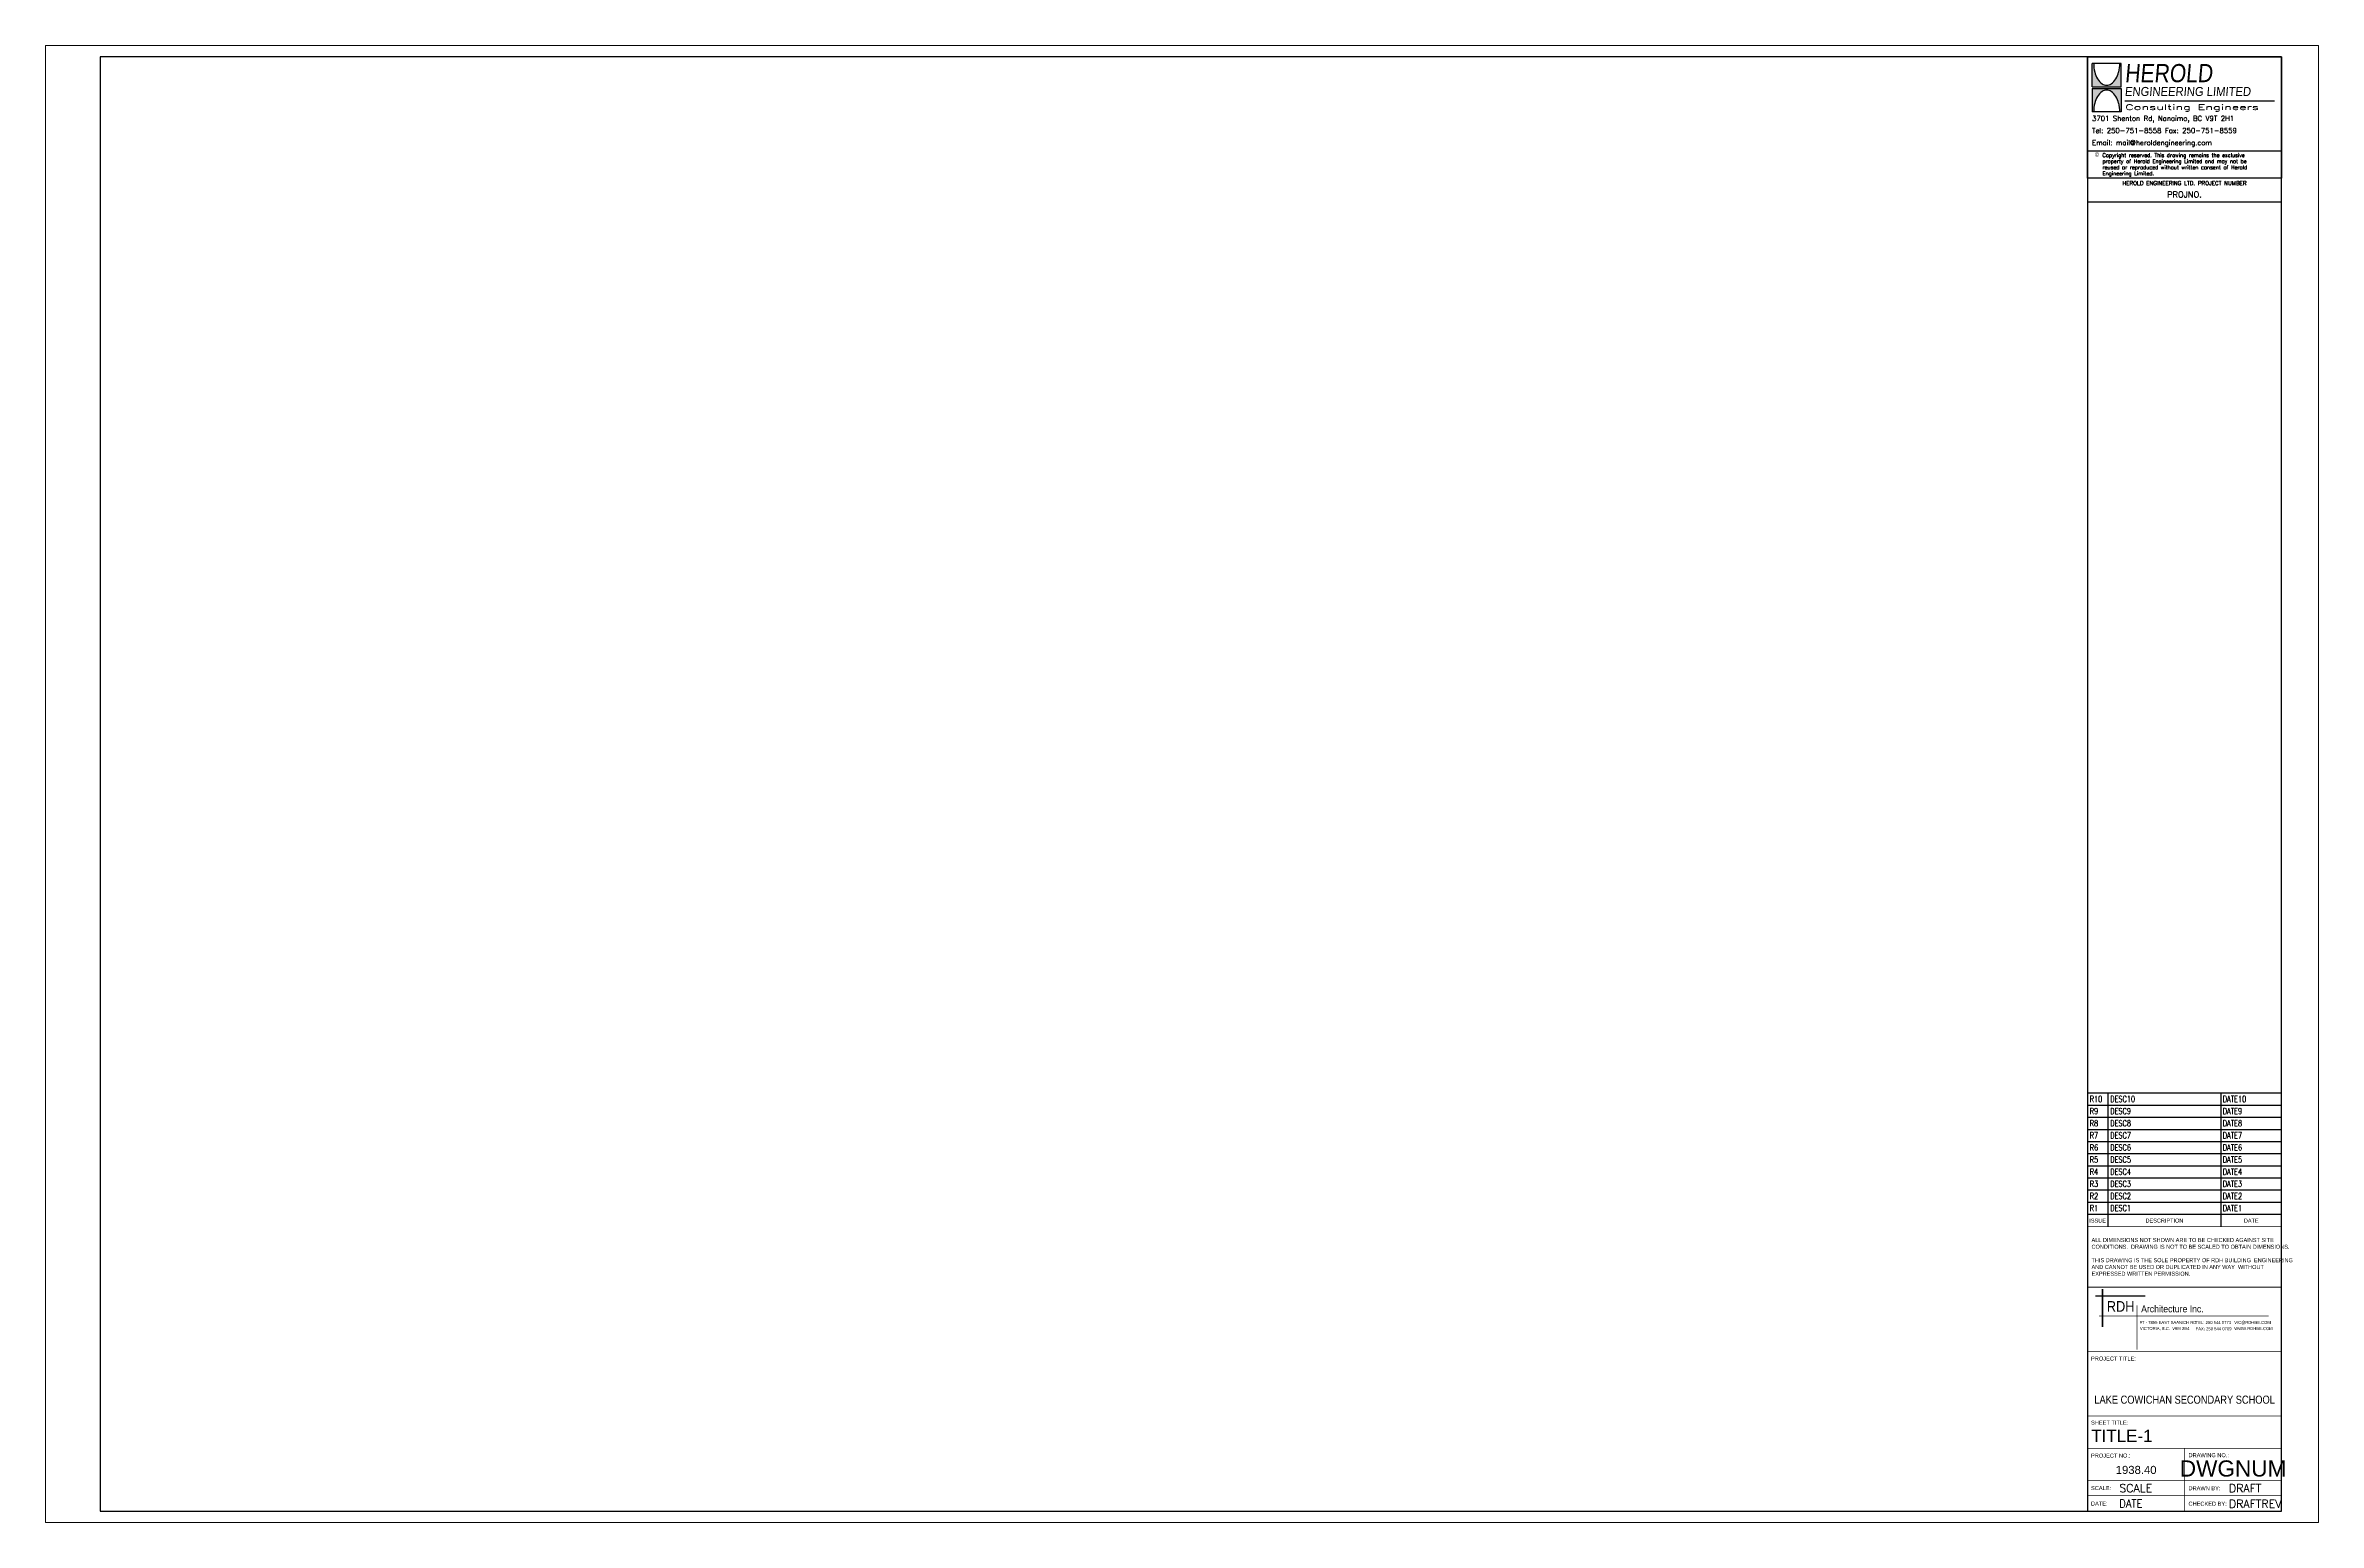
# Paper-space layout 'Layout1' of a CAD drawing. Extents: x -0.5 to 36.5, y -0.1 to 24.
# The model-space entities are those that its viewports show. They can reach past a viewport. Long polylines and large blocks are cut down to what shows.
import ezdxf
from ezdxf.enums import TextEntityAlignment as Align

# ---------------------------------------------------------------- set-up
doc = ezdxf.new("R2010")
doc.units = 0
doc.header["$LTSCALE"] = 0.375
doc.header["$MEASUREMENT"] = 0
doc.layers.get('0').update_dxf_attribs({"linetype": 'CONTINUOUS'})
for name, color, linetype in [('BDR-18', 1, 'CONTINUOUS'), ('BDR-25', 4, 'CONTINUOUS'), ('BDR-35', 2, 'CONTINUOUS'), ('BDR-50', 5, 'CONTINUOUS'), ('S-TXT20', 4, 'CONTINUOUS'), ('S-TXT30', 2, 'CONTINUOUS')]:
    doc.layers.add(name, color=color, linetype=linetype)
doc.styles.add('HEL20', font='simplex.shx', dxfattribs={"height": 0.07874})
doc.styles.add('HEL25', font='simplex.shx', dxfattribs={"height": 0.098425})
doc.styles.add('LOGO-HEL', font='ERASBD.TTF')
doc.styles.add('LOGO2-HEL', font='ROMANS.shx')
doc.styles.get("Standard").update_dxf_attribs({"font": 'arial_0.ttf'})
doc.styles.add('STD-TITLE', font='arial_0.ttf')
doc.styles.add('TITLE-HEL', font='arial_0.ttf')

# ---------------------------------------------------------------- blocks, each defined once
blk = doc.blocks.new('RDH ARCH Logo - 24x36')
at = {"color": 14, "flags": 128}
for points, const_width in [([(0, 0.829), (0.77, 0.829)], 0.022), ([(2.681, 0.519), (0.052, 0.519)], 0.011)]:
    blk.add_lwpolyline(points, dxfattribs=dict(at, const_width=const_width))
at = {"color": 15, "flags": 128}
for points, const_width in [([(0.109, 0.35), (0.109, 0.936)], 0.022), ([(0.641, 0), (0.641, 0.683)], 0.011)]:
    blk.add_lwpolyline(points, dxfattribs=dict(at, const_width=const_width))
at = {"attachment_point": 4}
for s, insert, char_height in [('{\\fMetaMediumLF-Caps|b0|i0|c0|p34;\\W0.9;RDH}', (0.176, 0.669), 0.16366), ('{\\fMetaNormalLF-Caps|b0|i0|c0|p34;\\W0.9;#7 - 7855 EAST SAANICH RD.}', (0.687, 0.421), 0.04688), ('{\\fMetaNormalLF-Caps|b0|i0|c0|p34;\\W0.9;VICTORIA, B.C.  V8M 2B4}', (0.687, 0.324), 0.04688), ('{\\fMetaNormalLF-Caps|b0|i0|c0|p34;\\W0.9;TEL: 250 544 0773}', (1.55, 0.42), 0.04688), ('{\\fMetaNormalLF-Caps|b0|i0|c0|p34;\\W0.9;VIC@RDHBE.COM}', (2.147, 0.416), 0.04688), ('{\\fMetaNormalLF-Caps|b0|i0|c0|p34;\\W0.9;FAX: 250 544 0709}', (1.55, 0.323), 0.04688), ('{\\fMetaNormalLF-Caps|b0|i0|c0|p34;\\W0.9;WWW.RDHBE.COM}', (2.147, 0.325), 0.04688)]:
    blk.add_mtext(s, dxfattribs=dict(at, insert=insert, char_height=char_height))
at = {"color": 14, "insert": (0.707, 0.63), "char_height": 0.1076, "attachment_point": 4}
blk.add_mtext('{\\fMetaMediumLF-Roman|b0|i0|c0|p34;\\W0.93;Architecture Inc.}', dxfattribs=at)
blk = doc.blocks.new('copyright')
at = {"layer": 'BDR-25', "insert": (0.114, -0.041), "char_height": 0.05859, "width": 0.04464, "attachment_point": 1, "style": 'LOGO2-HEL'}
blk.add_mtext('{\\fBankGothic Lt BT|b0|i0|c0|p34;\\H1.125x;©} ', dxfattribs=at)
blk = doc.blocks.new('hel_logo_lg')
at = {"layer": 'BDR-18'}
for points in [[(0.156, 1.61, -0.074062), (0.114, 1.713, -0.060657), (0.097, 1.849), (0.072, 1.849), (0.072, 1.487), (0.524, 1.487), (0.524, 1.849), (0.499, 1.849, -0.060657), (0.483, 1.713, -0.074062), (0.44, 1.61, -0.106906), (0.369, 1.534, -0.152862), (0.298, 1.512, -0.152862), (0.228, 1.534, -0.106906)], [(0.44, 1.338, -0.074062), (0.483, 1.235, -0.060657), (0.499, 1.1), (0.524, 1.1), (0.524, 1.462), (0.072, 1.462), (0.072, 1.1), (0.097, 1.1, -0.060657), (0.114, 1.235, -0.074062), (0.156, 1.338, -0.106906), (0.228, 1.415, -0.152862), (0.298, 1.437, -0.152862), (0.369, 1.415, -0.106906)]]:
    blk.add_hatch(color=253, dxfattribs=at).paths.add_polyline_path(points)
at = {"layer": 'BDR-18', "ltscale": 8}
for p, q in [((0.072, 1.487), (0.072, 1.849)), ((0.524, 1.849), (0.072, 1.849)), ((0.524, 1.487), (0.524, 1.849)), ((0.072, 1.487), (0.524, 1.487)), ((0.072, 1.462), (0.524, 1.462)), ((0.072, 1.462), (0.072, 1.1)), ((0.524, 1.462), (0.524, 1.1)), ((0.524, 1.1), (0.072, 1.1)), ((0, 0.498), (3, 0.498))]:
    blk.add_line(p, q, dxfattribs=at)
for centre, radius, start, end in [((0.66, 1.849), 0.563, 180, 193.8846), ((-0.063, 1.849), 0.563, 346.1154, 360), ((0.481, 1.804), 0.379, 193.8846, 210.8274), ((0.369, 1.737), 0.248, 210.8274, 235.2356), ((0.369, 1.211), 0.248, 124.7644, 149.1726), ((0.298, 1.636), 0.124, 235.2356, 270), ((0.298, 1.313), 0.124, 90, 124.7644), ((0.298, 1.636), 0.124, 270, 304.7644), ((0.298, 1.313), 0.124, 55.2356, 90), ((0.228, 1.737), 0.248, 304.7644, 329.1726), ((0.228, 1.211), 0.248, 30.8274, 55.2356), ((0.115, 1.804), 0.379, 329.1726, 346.1154), ((0.66, 1.1), 0.563, 166.1154, 180), ((0.481, 1.144), 0.379, 149.1726, 166.1154), ((0.115, 1.144), 0.379, 13.8846, 30.8274), ((-0.063, 1.1), 0.563, 0, 13.8846)]:
    blk.add_arc(centre, radius, start, end, dxfattribs=at)
at = {"layer": 'BDR-25'}
blk.add_line((0.578, 1.271), (2.892, 1.271), dxfattribs=at)
at = {"layer": 'BDR-50'}
blk.add_lwpolyline([(0, 0.077), (0, 1.952), (3, 1.952), (3, 0.077)], close=True, dxfattribs=at)
blk.add_blockref('copyright', (0, 0.515))
at = {"layer": 'BDR-25', "style": 'LOGO2-HEL'}
for s, insert, char_height, width, attachment_point, line_spacing_factor in [('3701 Shenton Rd, Nanaimo, BC V9T 2H1 \\PTel: 250-751-8558 Fax: 250-751-8559 \\PEmail: mail@heroldengineering.com', (0.072, 0.799), 0.07812, 2.81301, 4, 1.44), ('Copyright reserved. This drawing remains the exclusive  property of Herold Engineering Limited and may not be  reused or reproduced without written consent of Herold  Engineering Limited.', (0.233, 0.46), 0.058594, 2.66113, 1, 0.96)]:
    blk.add_mtext(s, dxfattribs=dict(at, insert=insert, char_height=char_height, width=width, attachment_point=attachment_point, line_spacing_factor=line_spacing_factor))
at = {"layer": 'BDR-35', "ltscale": 8, "style": 'LOGO-HEL', "oblique": 5}
for s, height, width, p in [('HEROLD', 0.2802, 0.8688, (0.576, 1.559)), ('ENGINEERING LIMITED', 0.1401, 0.9261, (0.576, 1.345))]:
    blk.add_text(s, height=height, dxfattribs=dict(at, width=width)).set_placement(p)
at = {"layer": 'BDR-35', "ltscale": 8, "style": 'LOGO2-HEL', "width": 1.8346}
blk.add_text('Consulting Engineers', height=0.08034, dxfattribs=at).set_placement((0.583, 1.132))

msp = doc.modelspace()

# ---------------------------------------------------------------- linework, layer by layer
at = {"layer": 'BDR-18'}
for p, q in [((35.254, 7.2), (32.25, 7.2)), ((32.567, 7.2), (32.567, 5.137)), ((34.317, 7.2), (34.317, 5.137)), ((35.254, 7.012), (32.25, 7.012)), ((35.254, 6.825), (32.25, 6.825)), ((35.254, 6.637), (32.25, 6.637)), ((35.254, 6.45), (32.25, 6.45)), ((35.254, 6.262), (32.25, 6.262)), ((35.254, 6.075), (32.25, 6.075)), ((35.254, 5.887), (32.25, 5.887)), ((35.254, 5.887), (32.25, 5.887)), ((35.254, 5.7), (32.25, 5.7)), ((35.254, 5.512), (32.25, 5.512)), ((35.254, 5.325), (32.25, 5.325))]:
    msp.add_line(p, q, dxfattribs=at)
msp.add_lwpolyline([(0, 0), (0, 24), (36, 24), (36, 0), (0, 0)], dxfattribs=at)
at = {"layer": 'BDR-18', "const_width": 0.0117}
for points in [[(35.254, 5.137), (32.25, 5.137)], [(35.254, 4.202), (32.25, 4.202)], [(35.254, 3.202), (32.25, 3.202)], [(35.254, 2.21), (32.25, 2.21)], [(35.254, 1.71), (32.25, 1.71)], [(33.754, 1.71), (33.754, 0.735)], [(35.254, 1.21), (32.25, 1.21)], [(35.254, 0.975), (32.25, 0.975)]]:
    msp.add_lwpolyline(points, dxfattribs=at)
at = {"layer": 'BDR-50'}
for p, q in [((32.25, 23.235), (32.25, 0.735)), ((35.254, 20.983), (32.25, 20.983))]:
    msp.add_line(p, q, dxfattribs=at)
msp.add_lwpolyline([(35.254, 0.735), (35.254, 23.235), (1.504, 23.235), (1.504, 0.735)], close=True, dxfattribs=at)

# ---------------------------------------------------------------- block references
at = {"xscale": 1.00140100022175, "yscale": 1.00140100022175, "zscale": 1.00140100022175}
msp.add_blockref('hel_logo_lg', (32.25, 21.28), dxfattribs=at)
msp.add_blockref('RDH ARCH Logo - 24x36', (32.375, 3.235))

# ---------------------------------------------------------------- texts
at = {"layer": 'BDR-25', "style": 'HEL20'}
for tag, text, height, width, p in [('R10', '', 0.0938, 0.75, (32.286, 7.112)), ('DESC10', '', 0.0938, 0.75, (32.603, 7.112)), ('DATE10', '', 0.0938, 0.75, (34.345, 7.112)), ('R9', '', 0.0938, 0.75, (32.286, 6.925)), ('R8', '', 0.0938, 0.75, (32.286, 6.737)), ('DESC9', '', 0.0938, 0.75, (32.603, 6.925)), ('DESC8', '', 0.0938, 0.75, (32.603, 6.737)), ('DATE9', '', 0.0938, 0.75, (34.345, 6.925)), ('DATE8', '', 0.0938, 0.75, (34.345, 6.737)), ('R7', '', 0.0938, 0.75, (32.286, 6.55)), ('R6', '', 0.0938, 0.75, (32.286, 6.362)), ('DESC7', '', 0.0938, 0.75, (32.603, 6.55)), ('DESC6', '', 0.0938, 0.75, (32.603, 6.362)), ('DATE7', '', 0.0938, 0.75, (34.345, 6.55)), ('DATE6', '', 0.0938, 0.75, (34.345, 6.362)), ('R5', '', 0.0938, 0.75, (32.286, 6.175)), ('R4', '', 0.0938, 0.75, (32.286, 5.987)), ('DESC5', '', 0.0938, 0.75, (32.603, 6.175)), ('DESC4', '', 0.0938, 0.75, (32.603, 5.987)), ('DATE5', '', 0.0938, 0.75, (34.345, 6.175)), ('DATE4', '', 0.0938, 0.75, (34.345, 5.987)), ('R3', '', 0.0938, 0.75, (32.286, 5.8)), ('R2', '', 0.0938, 0.75, (32.286, 5.612)), ('DESC3', '', 0.0938, 0.75, (32.603, 5.8)), ('DESC2', '', 0.0938, 0.75, (32.603, 5.612)), ('DATE3', '', 0.0938, 0.75, (34.345, 5.8)), ('DATE2', '', 0.0938, 0.75, (34.345, 5.612)), ('R1', 'A', 0.0938, 0.75, (32.286, 5.425)), ('DESC1', '', 0.0938, 0.75, (32.603, 5.425)), ('DATE1', '', 0.0938, 0.75, (34.345, 5.425)), ('DATE', 'YYYY/MM/DD', 0.125, 0.9, (32.744, 0.854))]:
    msp.add_attdef(tag, text=text, height=height, dxfattribs=dict(at, width=width)).set_placement(p, align=Align.MIDDLE_LEFT)
at = {"layer": 'BDR-25', "style": 'TITLE-HEL'}
msp.add_attdef('DWGNUM', text='S01', height=0.25, dxfattribs=at).set_placement((34.504, 1.397), align=Align.MIDDLE_CENTER)
at = {"layer": 'BDR-25', "style": 'HEL20'}
for tag, text, p in [('SCALE', 'AS SHOWN', (32.744, 1.093)), ('DRAFT', '-', (34.439, 1.091)), ('DRAFTREV', '-', (34.439, 0.851))]:
    msp.add_attdef(tag, text=text, height=0.125, dxfattribs=at).set_placement(p, align=Align.MIDDLE_LEFT)
at = {"layer": 'BDR-35', "style": 'STD-TITLE'}
for s, insert, char_height, attachment_point in [('{\\fMetaNormalLF-Caps|b0|i0|c0|p34;ISSUE}', (32.408, 5.231), 0.062, 5), ('{\\fMetaNormal-Caps|b0|i0|c0|p34;DESCRIPTION}', (33.442, 5.231), 0.062, 5), ('{\\fMetaNormal-Caps|b0|i0|c0|p34;DATE}', (34.785, 5.231), 0.062, 5), ('PROJECT TITLE:', (32.306, 3.097), 0.0625, 4), ('SHEET TITLE:', (32.306, 2.105), 0.0625, 4), ('PROJECT NO.:', (32.306, 1.596), 0.0625, 4), ('1938.40', (33.004, 1.374), 0.125, 5), ('DRAWING NO.:', (33.814, 1.602), 0.0625, 4), ('SCALE:', (32.306, 1.093), 0.0625, 4), ('DRAWN BY:', (33.814, 1.091), 0.0625, 4), ('DATE:', (32.306, 0.854), 0.0625, 4), ('CHECKED BY:', (33.814, 0.851), 0.0625, 4)]:
    msp.add_mtext(s, dxfattribs=dict(at, insert=insert, char_height=char_height, attachment_point=attachment_point))
at = {"layer": 'BDR-35', "insert": (32.314, 4.67), "char_height": 0.0625, "width": 3, "attachment_point": 4, "style": 'STD-TITLE'}
msp.add_mtext('{\\fMetaNormalLF-Caps|b0|i0|c0|p34;\\W0.9;ALL DIMENSIONS NOT SHOWN ARE TO BE CHECKED AGAINST SITE\\PCONDITIONS.  DRAWING IS NOT TO BE SCALED TO OBTAIN DIMENSIONS.\\P \\PTHIS DRAWING IS THE SOLE PROPERTY OF RDH BUILDING  ENGINEERING\\PAND CANNOT BE USED OR DUPLICATED IN ANY WAY  WITHOUT\\PEXPRESSED WRITTEN PERMISSION.}', dxfattribs=at)
at = {"layer": 'BDR-35', "insert": (33.754, 2.648), "char_height": 0.125, "attachment_point": 5, "line_spacing_factor": 0.9, "style": 'STD-TITLE'}
msp.add_mtext('\\P\\P{\\fArial Narrow|b0|i0|c0|p34;LAKE COWICHAN SECONDARY SCHOOL}', dxfattribs=at)
at = {"layer": 'BDR-50', "style": 'TITLE-HEL'}
msp.add_attdef('TITLE-1', (32.309, 1.807), '', height=0.188, dxfattribs=at)
at = {"layer": 'S-TXT20', "insert": (33.752, 21.311), "char_height": 0.0625, "width": 3.0042, "attachment_point": 2, "style": 'HEL20'}
msp.add_mtext('HEROLD ENGINEERING LTD. PROJECT NUMBER', dxfattribs=at)
at = {"layer": 'S-TXT30', "style": 'HEL25'}
msp.add_attdef('PROJNO.', text='0000-000', height=0.0938, dxfattribs=at).set_placement((33.752, 21.104), align=Align.MIDDLE_CENTER)

psp = doc.layouts.get("Layout1")

# ---------------------------------------------------------------- viewports
at = {"layer": '0'}
psp.add_viewport(center=(17.998, 11.935), size=(37.016, 24.04952), view_center_point=(18.242, 11.985), view_height=22.8484, dxfattribs=at)

doc.saveas('drawing.dxf')
